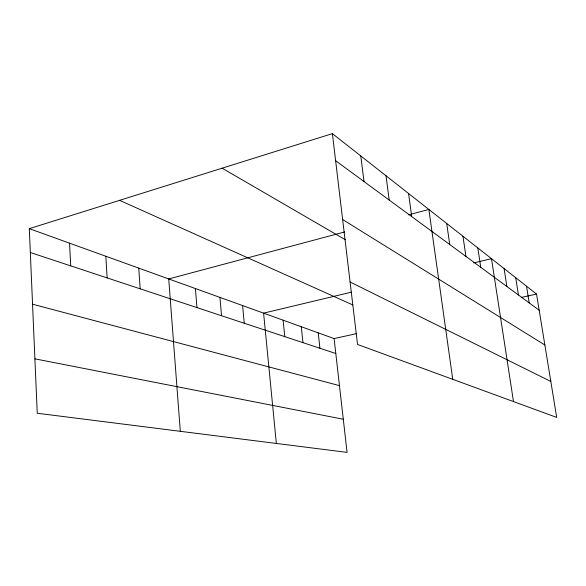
<?xml version="1.0" encoding="UTF-8"?>
<svg xmlns="http://www.w3.org/2000/svg" width="586" height="586" viewBox="0 0 586 586"><rect width="100%" height="100%" fill="white"/><g stroke="black" fill="none" stroke-linecap="round" stroke-linejoin="round"><path stroke-width="0.88" d="M29.3 228.65L334.101 338.576L347.066 452.377L37.24 413.247L29.3 228.65L332.387 133.623L536.542 294.084L556.7 417.408L357.541 344.458L332.387 133.623M344.685 231.931L168.731 278.936L180.305 431.318M408.662 214.842L428.864 209.444L452.744 379.325M351.417 292.15L263.597 313.144L276.343 443.448M473.693 262.924L491.486 258.668L513.49 401.578M334.101 338.576L356.251 333.705M521.643 297.358L536.542 294.084M34.904 358.844L343.293 419.246M32.552 304.207L339.462 385.632M30.326 252.507L335.8 353.505M119.595 200.339L352.933 304.984M350.091 282.005L550.818 381.435M222.145 168.189L345.396 239.769M342.642 219.552L544.863 345M335.617 160.696L539.179 310.228M526.506 286.195L529.202 302.896M515.717 277.713L518.463 295.007M504.077 268.564L506.883 286.503M477.824 247.929L480.754 267.304M462.955 236.246L465.936 256.426M446.7 223.471L449.74 244.523M408.567 193.497L411.709 216.593M386.006 175.763L389.199 200.053M360.786 155.942L364.001 181.543M318.227 332.848L319.927 348.252M301.27 326.732L302.962 342.642M283.104 320.183L284.781 336.635M242.604 305.577L244.245 323.23M219.933 297.402L221.545 315.729M195.394 288.554L196.962 307.599M138.743 268.124L140.171 288.825M105.824 256.25L107.15 277.903M69.529 243.161L70.723 265.861"/></g></svg>
